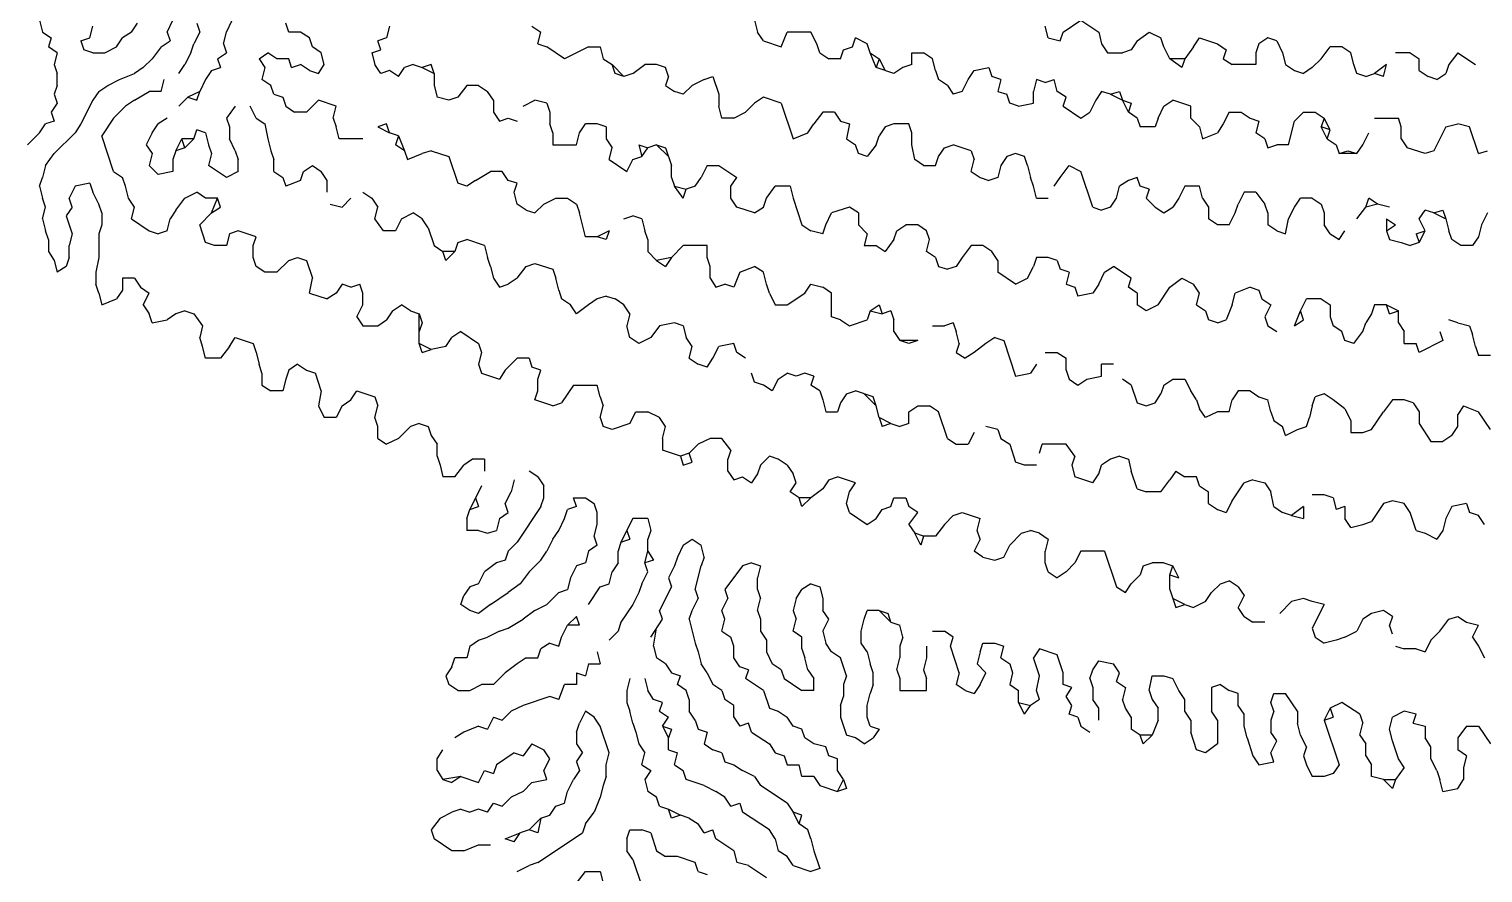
# Model space of a CAD drawing. Extents: x 15 to 2853, y 44 to 1438.
# Drawn here: x 1689.5 to 2179.5, y 510.5 to 795 of the extents above; entities that cross this region are included whole.
import ezdxf

# ---------------------------------------------------------------- set-up
doc = ezdxf.new("R2010")
doc.units = 0
doc.layers.add('SKETCH', color=1, linetype='CONTINUOUS')

msp = doc.modelspace()

# ---------------------------------------------------------------- linework, layer by layer
at = {"layer": 'SKETCH'}
for p, q in [((1693, 798), (1694, 794)), ((1694, 794), (1697, 792)), ((1710, 792), (1711, 796)), ((1724, 794), (1721, 792)), ((1724, 794), (1726, 797)), ((1736, 794), (1738, 798)), ((1736, 794), (1737, 791)), ((1747, 794), (1745, 790)), ((1746, 797), (1747, 794)), ((1755, 790), (1756, 794)), ((1756, 794), (1758, 798)), ((1777, 794), (1776, 797)), ((1781, 794), (1777, 794)), ((1784, 792), (1781, 794)), ((1811, 796), (1810, 792)), ((1859, 796), (1862, 794)), ((1861, 790), (1862, 794)), ((1934, 798), (1935, 794)), ((1937, 791), (1935, 794)), ((1943, 789), (1945, 794)), ((1953, 794), (1945, 794)), ((1955, 790), (1953, 794)), ((2033, 792), (2032, 796)), ((2037, 791), (2038, 794)), ((2038, 794), (2044, 798)), ((2044, 798), (2050, 794)), ((2050, 794), (2051, 790)), ((2063, 791), (2067, 794)), ((2067, 794), (2071, 792)), ((1697, 792), (1696, 789)), ((1699, 787), (1696, 789)), ((1707, 791), (1710, 792)), ((1707, 791), (1708, 788)), ((1715, 787), (1719, 789)), ((1719, 789), (1721, 792)), ((1734, 789), (1731, 785)), ((1734, 789), (1737, 791)), ((1744, 787), (1745, 790)), ((1755, 790), (1756, 787)), ((1785, 789), (1784, 792)), ((1788, 787), (1785, 789)), ((1810, 792), (1807, 791)), ((1808, 788), (1807, 791)), ((1861, 790), (1864, 789)), ((1870, 785), (1864, 789)), ((1878, 789), (1870, 785)), ((1878, 789), (1882, 789)), ((1882, 789), (1883, 785)), ((1937, 791), (1943, 789)), ((1956, 787), (1955, 790)), ((1964, 788), (1967, 789)), ((1967, 789), (1968, 792)), ((1972, 790), (1968, 792)), ((1973, 787), (1972, 790)), ((2033, 792), (2037, 791)), ((2051, 790), (2053, 787)), ((2063, 791), (2061, 788)), ((2072, 789), (2071, 792)), ((2074, 785), (2072, 789)), ((2082, 789), (2079, 785)), ((2082, 789), (2084, 792)), ((2084, 792), (2090, 790)), ((2090, 790), (2093, 788)), ((2104, 790), (2103, 787)), ((2107, 792), (2104, 790)), ((2110, 791), (2107, 792)), ((2110, 791), (2112, 787)), ((2125, 785), (2128, 789)), ((2132, 789), (2128, 789)), ((2135, 787), (2132, 789)), ((1699, 787), (1698, 783)), ((1711, 787), (1708, 788)), ((1711, 787), (1715, 787)), ((1731, 785), (1728, 782)), ((1744, 787), (1742, 783)), ((1753, 785), (1756, 787)), ((1753, 785), (1754, 782)), ((1767, 785), (1770, 787)), ((1767, 785), (1769, 782)), ((1773, 785), (1770, 787)), ((1777, 785), (1773, 785)), ((1778, 782), (1777, 785)), ((1789, 783), (1788, 787)), ((1805, 787), (1808, 788)), ((1805, 787), (1806, 783)), ((1883, 785), (1886, 783)), ((1956, 787), (1959, 785)), ((1963, 785), (1959, 785)), ((1963, 785), (1964, 788)), ((1973, 787), (1976, 785)), ((1975, 782), (1973, 787)), ((1976, 785), (1975, 782)), ((1976, 785), (1978, 781)), ((1987, 783), (1987, 787)), ((1987, 787), (1991, 787)), ((1994, 785), (1991, 787)), ((1995, 781), (1994, 785)), ((2053, 787), (2058, 787)), ((2061, 788), (2058, 787)), ((2078, 782), (2074, 785)), ((2079, 785), (2074, 785)), ((2079, 785), (2078, 782)), ((2093, 788), (2092, 785)), ((2092, 785), (2095, 783)), ((2103, 787), (2103, 783)), ((2112, 787), (2113, 783)), ((2122, 782), (2125, 785)), ((2136, 783), (2135, 787)), ((2155, 787), (2150, 787)), ((2155, 787), (2158, 785)), ((2158, 781), (2158, 785)), ((2171, 787), (2168, 783)), ((2171, 787), (2177, 783)), ((1698, 783), (1699, 780)), ((1699, 776), (1699, 780)), ((1720, 778), (1725, 780)), ((1728, 782), (1725, 780)), ((1740, 780), (1742, 783)), ((1751, 781), (1749, 778)), ((1751, 781), (1754, 782)), ((1769, 782), (1768, 778)), ((1778, 782), (1781, 783)), ((1784, 781), (1781, 783)), ((1784, 781), (1787, 780)), ((1787, 780), (1789, 783)), ((1808, 780), (1806, 783)), ((1811, 781), (1808, 780)), ((1814, 779), (1811, 781)), ((1814, 779), (1816, 782)), ((1819, 783), (1816, 782)), ((1819, 783), (1822, 782)), ((1825, 783), (1822, 782)), ((1822, 782), (1826, 780)), ((1826, 780), (1825, 783)), ((1826, 780), (1826, 776)), ((1886, 783), (1890, 779)), ((1887, 780), (1886, 783)), ((1890, 779), (1887, 780)), ((1893, 780), (1890, 779)), ((1893, 780), (1897, 783)), ((1901, 783), (1897, 783)), ((1904, 782), (1901, 783)), ((1905, 779), (1904, 782)), ((1981, 780), (1975, 782)), ((1984, 782), (1981, 780)), ((1987, 783), (1984, 782)), ((1995, 781), (1996, 778)), ((2006, 778), (2008, 781)), ((2008, 781), (2013, 782)), ((2013, 782), (2014, 779)), ((2103, 783), (2095, 783)), ((2113, 783), (2116, 781)), ((2116, 781), (2119, 780)), ((2122, 782), (2119, 780)), ((2137, 780), (2136, 783)), ((2140, 779), (2137, 780)), ((2140, 779), (2143, 780)), ((2147, 783), (2143, 780)), ((2146, 779), (2143, 780)), ((2146, 779), (2147, 783)), ((2158, 781), (2161, 779)), ((2164, 778), (2167, 780)), ((2168, 783), (2167, 780)), ((1699, 776), (1698, 773)), ((1713, 774), (1716, 776)), ((1716, 776), (1720, 778)), ((1734, 774), (1735, 778)), ((1749, 778), (1747, 774)), ((1771, 776), (1768, 778)), ((1772, 773), (1771, 776)), ((1826, 776), (1827, 772)), ((1837, 776), (1834, 772)), ((1841, 776), (1837, 776)), ((1841, 776), (1844, 774)), ((1905, 779), (1904, 776)), ((1904, 776), (1907, 774)), ((1913, 776), (1910, 773)), ((1917, 778), (1913, 776)), ((1917, 778), (1920, 779)), ((1920, 779), (1922, 773)), ((1999, 776), (1996, 778)), ((1999, 776), (2001, 773)), ((2004, 774), (2006, 778)), ((2017, 778), (2014, 779)), ((2017, 778), (2016, 774)), ((2029, 778), (2028, 774)), ((2032, 777), (2029, 778)), ((2032, 777), (2035, 778)), ((2036, 774), (2035, 778)), ((2164, 778), (2161, 779)), ((1699, 770), (1697, 767)), ((1698, 773), (1699, 770)), ((1711, 771), (1707, 763)), ((1713, 774), (1711, 771)), ((1725, 771), (1722, 769)), ((1725, 771), (1730, 774)), ((1734, 774), (1730, 774)), ((1743, 772), (1740, 769)), ((1747, 774), (1743, 772)), ((1743, 772), (1746, 771)), ((1746, 771), (1747, 774)), ((1772, 773), (1775, 772)), ((1775, 772), (1776, 769)), ((1783, 767), (1787, 771)), ((1793, 769), (1787, 771)), ((1831, 771), (1827, 772)), ((1834, 772), (1831, 771)), ((1846, 771), (1844, 774)), ((1846, 771), (1846, 767)), ((1856, 769), (1860, 771)), ((1864, 770), (1860, 771)), ((1864, 770), (1865, 767)), ((1910, 773), (1907, 774)), ((1922, 773), (1922, 769)), ((1931, 767), (1934, 770)), ((1937, 772), (1934, 770)), ((1943, 770), (1937, 772)), ((1943, 770), (1947, 758)), ((2004, 774), (2001, 773)), ((2016, 774), (2019, 773)), ((2020, 770), (2019, 773)), ((2023, 769), (2020, 770)), ((2023, 769), (2028, 770)), ((2028, 770), (2028, 774)), ((2039, 772), (2036, 774)), ((2038, 769), (2039, 772)), ((2049, 771), (2047, 767)), ((2051, 774), (2049, 771)), ((2054, 773), (2051, 774)), ((2054, 773), (2057, 774)), ((2054, 773), (2058, 771)), ((2057, 774), (2058, 771)), ((2058, 771), (2061, 770)), ((2060, 767), (2058, 771)), ((2061, 770), (2060, 767)), ((2072, 769), (2075, 771)), ((2081, 769), (2075, 771)), ((1697, 767), (1698, 764)), ((1718, 765), (1714, 759)), ((1718, 765), (1722, 769)), ((1736, 765), (1733, 763)), ((1759, 769), (1756, 765)), ((1756, 765), (1757, 762)), ((1766, 765), (1764, 769)), ((1766, 765), (1769, 763)), ((1776, 769), (1779, 767)), ((1783, 767), (1779, 767)), ((1792, 765), (1793, 769)), ((1792, 765), (1793, 762)), ((1846, 767), (1848, 764)), ((1848, 764), (1851, 765)), ((1851, 765), (1854, 764)), ((1865, 767), (1865, 763)), ((1923, 765), (1922, 769)), ((1927, 765), (1923, 765)), ((1927, 765), (1931, 767)), ((1957, 767), (1954, 763)), ((1961, 767), (1957, 767)), ((1961, 767), (1963, 764)), ((2038, 769), (2044, 765)), ((2044, 765), (2047, 767)), ((2063, 765), (2060, 767)), ((2063, 765), (2064, 762)), ((2070, 765), (2069, 762)), ((2070, 765), (2072, 769)), ((2081, 765), (2081, 769)), ((2084, 762), (2081, 765)), ((2094, 767), (2092, 763)), ((2094, 767), (2098, 767)), ((2098, 767), (2101, 765)), ((2101, 765), (2104, 764)), ((2119, 767), (2116, 764)), ((2119, 767), (2123, 767)), ((2123, 767), (2126, 765)), ((2126, 765), (2125, 762)), ((2128, 761), (2126, 765)), ((2143, 765), (2151, 765)), ((2152, 762), (2151, 765)), ((1689, 756), (1693, 760)), ((1693, 760), (1695, 763)), ((1698, 764), (1695, 763)), ((1705, 760), (1698, 753)), ((1707, 763), (1705, 760)), ((1731, 760), (1729, 756)), ((1731, 760), (1733, 763)), ((1745, 758), (1746, 761)), ((1749, 760), (1746, 761)), ((1749, 760), (1750, 756)), ((1757, 762), (1757, 758)), ((1769, 763), (1770, 758)), ((1794, 758), (1793, 762)), ((1810, 763), (1807, 762)), ((1807, 762), (1811, 760)), ((1811, 760), (1810, 763)), ((1814, 759), (1811, 760)), ((1866, 760), (1865, 763)), ((1866, 760), (1866, 756)), ((1874, 756), (1875, 760)), ((1875, 760), (1877, 763)), ((1881, 763), (1877, 763)), ((1884, 762), (1881, 763)), ((1884, 762), (1884, 758)), ((1947, 758), (1952, 760)), ((1952, 760), (1954, 763)), ((1963, 764), (1966, 763)), ((1966, 763), (1965, 758)), ((1978, 762), (1976, 759)), ((1981, 763), (1978, 762)), ((1986, 763), (1981, 763)), ((1987, 760), (1986, 763)), ((1987, 756), (1987, 760)), ((2069, 762), (2064, 762)), ((2084, 762), (2085, 758)), ((2085, 758), (2090, 760)), ((2092, 763), (2090, 760)), ((2104, 764), (2103, 760)), ((2106, 758), (2103, 760)), ((2114, 756), (2116, 764)), ((2128, 761), (2125, 762)), ((2127, 758), (2125, 762)), ((2127, 758), (2128, 761)), ((2139, 756), (2141, 760)), ((2152, 758), (2152, 762)), ((2167, 762), (2163, 754)), ((2167, 762), (2171, 763)), ((2175, 762), (2171, 763)), ((2178, 753), (2175, 762)), ((1718, 747), (1714, 759)), ((1729, 756), (1731, 753)), ((1739, 754), (1741, 758)), ((1742, 755), (1739, 754)), ((1742, 755), (1741, 758)), ((1745, 758), (1741, 758)), ((1745, 758), (1742, 755)), ((1750, 756), (1751, 753)), ((1759, 754), (1757, 758)), ((1770, 758), (1771, 754)), ((1802, 758), (1794, 758)), ((1814, 759), (1813, 756)), ((1816, 754), (1813, 756)), ((1814, 759), (1816, 754)), ((1866, 756), (1874, 756)), ((1884, 758), (1886, 755)), ((1885, 751), (1886, 755)), ((1895, 756), (1898, 755)), ((1895, 756), (1896, 752)), ((1896, 752), (1898, 755)), ((1901, 756), (1898, 755)), ((1901, 756), (1904, 755)), ((1901, 756), (1905, 752)), ((1904, 755), (1906, 749)), ((1965, 758), (1968, 756)), ((1969, 753), (1968, 756)), ((1975, 756), (1972, 752)), ((1975, 756), (1976, 759)), ((1988, 751), (1987, 756)), ((1996, 752), (1998, 755)), ((1998, 755), (2001, 756)), ((2007, 754), (2001, 756)), ((2106, 758), (2107, 755)), ((2107, 755), (2110, 756)), ((2114, 756), (2110, 756)), ((2127, 758), (2130, 756)), ((2130, 756), (2131, 753)), ((2137, 753), (2139, 756)), ((2152, 758), (2154, 755)), ((2160, 753), (2154, 755)), ((1695, 749), (1698, 753)), ((1731, 753), (1730, 749)), ((1739, 754), (1738, 751)), ((1738, 751), (1738, 747)), ((1751, 753), (1750, 749)), ((1759, 754), (1760, 751)), ((1760, 747), (1760, 751)), ((1771, 754), (1772, 751)), ((1772, 747), (1772, 751)), ((1816, 754), (1817, 751)), ((1817, 751), (1822, 753)), ((1825, 754), (1822, 753)), ((1825, 754), (1831, 752)), ((1831, 752), (1834, 743)), ((1885, 751), (1891, 747)), ((1891, 747), (1893, 751)), ((1893, 751), (1896, 752)), ((1972, 752), (1969, 753)), ((1991, 749), (1988, 751)), ((1995, 749), (1996, 752)), ((2007, 754), (2008, 751)), ((2007, 747), (2008, 751)), ((2019, 752), (2017, 749)), ((2022, 753), (2019, 752)), ((2025, 752), (2022, 753)), ((2026, 749), (2025, 752)), ((2131, 753), (2134, 754)), ((2137, 753), (2131, 753)), ((2134, 754), (2137, 753)), ((2163, 754), (2160, 753)), ((2178, 753), (2181, 754)), ((1693, 742), (1694, 745)), ((1695, 749), (1694, 745)), ((1718, 747), (1721, 745)), ((1722, 742), (1721, 745)), ((1730, 749), (1733, 746)), ((1738, 747), (1733, 746)), ((1756, 745), (1750, 749)), ((1760, 747), (1756, 745)), ((1772, 747), (1775, 745)), ((1775, 745), (1776, 742)), ((1781, 744), (1782, 747)), ((1782, 747), (1785, 749)), ((1785, 749), (1788, 747)), ((1790, 744), (1788, 747)), ((1840, 744), (1845, 747)), ((1849, 747), (1845, 747)), ((1851, 744), (1849, 747)), ((1906, 745), (1906, 749)), ((1906, 745), (1907, 742)), ((1914, 742), (1916, 745)), ((1918, 749), (1916, 745)), ((1918, 749), (1922, 749)), ((1922, 749), (1928, 745)), ((1926, 742), (1928, 745)), ((1991, 749), (1995, 749)), ((2007, 747), (2010, 745)), ((2010, 745), (2013, 744)), ((2016, 745), (2013, 744)), ((2017, 749), (2016, 745)), ((2026, 749), (2027, 745)), ((2028, 742), (2027, 745)), ((2035, 742), (2037, 745)), ((2037, 745), (2040, 749)), ((2040, 749), (2044, 747)), ((2048, 735), (2044, 747)), ((2063, 745), (2060, 744)), ((2064, 742), (2063, 745)), ((1693, 742), (1694, 738)), ((1705, 742), (1703, 738)), ((1710, 743), (1705, 742)), ((1710, 743), (1711, 740)), ((1713, 736), (1711, 740)), ((1723, 738), (1722, 742)), ((1742, 738), (1746, 740)), ((1749, 738), (1746, 740)), ((1781, 744), (1776, 742)), ((1790, 740), (1790, 744)), ((1802, 740), (1805, 738)), ((1837, 742), (1834, 743)), ((1840, 744), (1837, 742)), ((1854, 743), (1851, 744)), ((1853, 740), (1854, 743)), ((1854, 736), (1853, 740)), ((1907, 742), (1911, 741)), ((1910, 738), (1907, 742)), ((1910, 738), (1911, 741)), ((1914, 742), (1911, 741)), ((1926, 738), (1926, 742)), ((1938, 738), (1941, 742)), ((1946, 742), (1941, 742)), ((1946, 742), (1947, 738)), ((2029, 738), (2028, 742)), ((2056, 738), (2057, 742)), ((2060, 744), (2057, 742)), ((2067, 741), (2064, 742)), ((2067, 741), (2066, 738)), ((2079, 742), (2077, 738)), ((2084, 742), (2079, 742)), ((2085, 738), (2084, 742)), ((2099, 740), (2097, 736)), ((2103, 740), (2099, 740)), ((2103, 740), (2106, 736)), ((1695, 735), (1694, 738)), ((1694, 731), (1695, 735)), ((1704, 735), (1702, 732)), ((1704, 735), (1703, 738)), ((1714, 733), (1713, 736)), ((1725, 735), (1723, 738)), ((1724, 731), (1725, 735)), ((1739, 734), (1742, 738)), ((1753, 738), (1749, 738)), ((1751, 733), (1753, 738)), ((1751, 733), (1754, 735)), ((1754, 735), (1753, 738)), ((1791, 736), (1795, 735)), ((1795, 735), (1798, 738)), ((1805, 738), (1807, 735)), ((1806, 731), (1807, 735)), ((1857, 734), (1854, 736)), ((1860, 733), (1863, 736)), ((1863, 736), (1867, 738)), ((1867, 738), (1871, 738)), ((1871, 738), (1874, 736)), ((1874, 736), (1875, 733)), ((1928, 735), (1926, 738)), ((1934, 733), (1928, 735)), ((1934, 733), (1937, 735)), ((1937, 735), (1938, 738)), ((1947, 738), (1950, 729)), ((1966, 735), (1960, 733)), ((1969, 733), (1966, 735)), ((2029, 738), (2033, 738)), ((2048, 735), (2051, 734)), ((2054, 735), (2051, 734)), ((2054, 735), (2056, 738)), ((2069, 735), (2066, 738)), ((2069, 735), (2072, 733)), ((2072, 733), (2075, 735)), ((2077, 738), (2075, 735)), ((2085, 738), (2087, 735)), ((2087, 735), (2087, 731)), ((2096, 733), (2097, 736)), ((2107, 733), (2106, 736)), ((2114, 731), (2116, 735)), ((2116, 735), (2118, 738)), ((2122, 738), (2118, 738)), ((2122, 738), (2125, 736)), ((2125, 736), (2126, 733)), ((2137, 731), (2140, 735)), ((2140, 735), (2141, 738)), ((2144, 736), (2140, 735)), ((2144, 736), (2141, 738)), ((2148, 735), (2144, 736)), ((1694, 731), (1695, 727)), ((1702, 732), (1704, 726)), ((1714, 733), (1714, 729)), ((1724, 731), (1730, 727)), ((1736, 727), (1737, 731)), ((1739, 734), (1737, 731)), ((1747, 729), (1751, 733)), ((1809, 727), (1806, 731)), ((1815, 731), (1813, 727)), ((1815, 731), (1819, 733)), ((1822, 731), (1819, 733)), ((1824, 728), (1822, 731)), ((1857, 734), (1860, 733)), ((1877, 725), (1875, 733)), ((1890, 731), (1893, 732)), ((1896, 731), (1893, 732)), ((1896, 731), (1897, 727)), ((1958, 729), (1960, 733)), ((1969, 733), (1969, 729)), ((2090, 729), (2087, 731)), ((2094, 729), (2096, 733)), ((2107, 733), (2107, 729)), ((2113, 726), (2114, 731)), ((2126, 733), (2126, 729)), ((2147, 731), (2150, 729)), ((2147, 731), (2147, 727)), ((2158, 731), (2160, 734)), ((2160, 727), (2158, 731)), ((2163, 733), (2160, 734)), ((2163, 733), (2166, 734)), ((2163, 733), (2167, 731)), ((2166, 734), (2167, 731)), ((2167, 731), (2168, 727)), ((2181, 733), (2179, 729)), ((1696, 724), (1695, 727)), ((1704, 726), (1703, 722)), ((1714, 729), (1713, 726)), ((1713, 726), (1713, 718)), ((1730, 727), (1733, 726)), ((1736, 727), (1733, 726)), ((1749, 723), (1747, 729)), ((1757, 726), (1756, 722)), ((1760, 727), (1757, 726)), ((1766, 725), (1760, 727)), ((1813, 727), (1809, 727)), ((1824, 728), (1826, 722)), ((1885, 727), (1881, 725)), ((1885, 727), (1884, 724)), ((1898, 724), (1897, 727)), ((1950, 729), (1953, 727)), ((1957, 726), (1953, 727)), ((1957, 726), (1958, 729)), ((1972, 726), (1969, 729)), ((1972, 726), (1971, 722)), ((1981, 724), (1982, 727)), ((1982, 727), (1985, 729)), ((1989, 729), (1985, 729)), ((1992, 727), (1989, 729)), ((1993, 724), (1992, 727)), ((2094, 729), (2090, 729)), ((2110, 727), (2107, 729)), ((2110, 727), (2113, 726)), ((2128, 726), (2126, 729)), ((2128, 726), (2131, 724)), ((2131, 724), (2133, 727)), ((2147, 727), (2150, 729)), ((2147, 727), (2148, 724)), ((2157, 726), (2160, 727)), ((2157, 726), (2158, 723)), ((2158, 723), (2160, 727)), ((2169, 724), (2168, 727)), ((2179, 729), (2178, 725)), ((1696, 724), (1696, 720)), ((1703, 718), (1703, 722)), ((1752, 722), (1749, 723)), ((1756, 722), (1752, 722)), ((1765, 722), (1766, 725)), ((1765, 718), (1765, 722)), ((1826, 722), (1829, 720)), ((1834, 723), (1833, 720)), ((1834, 723), (1837, 724)), ((1843, 722), (1837, 724)), ((1843, 722), (1844, 718)), ((1881, 725), (1877, 725)), ((1884, 724), (1881, 725)), ((1898, 724), (1898, 720)), ((1910, 722), (1906, 718)), ((1918, 722), (1910, 722)), ((1918, 718), (1918, 722)), ((1971, 722), (1975, 722)), ((1975, 722), (1978, 720)), ((1981, 724), (1978, 720)), ((1992, 720), (1993, 724)), ((2007, 722), (2004, 718)), ((2011, 722), (2007, 722)), ((2014, 720), (2011, 722)), ((2148, 724), (2152, 723)), ((2152, 723), (2155, 722)), ((2158, 723), (2155, 722)), ((2172, 722), (2169, 724)), ((2176, 722), (2172, 722)), ((2178, 725), (2176, 722)), ((1696, 720), (1698, 717)), ((1698, 717), (1699, 713)), ((1703, 718), (1702, 715)), ((1713, 718), (1712, 713)), ((1766, 715), (1765, 718)), ((1773, 713), (1777, 717)), ((1777, 717), (1780, 718)), ((1780, 718), (1783, 717)), ((1783, 717), (1785, 711)), ((1830, 717), (1829, 720)), ((1833, 720), (1829, 720)), ((1830, 717), (1833, 720)), ((1845, 715), (1844, 718)), ((1857, 715), (1860, 716)), ((1860, 716), (1866, 714)), ((1901, 717), (1898, 720)), ((1906, 718), (1901, 717)), ((1901, 717), (1904, 715)), ((1906, 718), (1904, 715)), ((1919, 715), (1918, 718)), ((1995, 718), (1992, 720)), ((1995, 718), (1996, 715)), ((2004, 718), (2002, 715)), ((2016, 717), (2014, 720)), ((2016, 717), (2016, 713)), ((2029, 718), (2028, 715)), ((2033, 718), (2029, 718)), ((2036, 717), (2033, 718)), ((2036, 717), (2037, 714)), ((1702, 715), (1699, 713)), ((1712, 713), (1712, 709)), ((1725, 711), (1721, 711)), ((1721, 711), (1721, 707)), ((1725, 711), (1727, 708)), ((1769, 713), (1766, 715)), ((1773, 713), (1769, 713)), ((1784, 706), (1785, 711)), ((1845, 715), (1846, 711)), ((1846, 711), (1848, 708)), ((1854, 711), (1851, 709)), ((1854, 711), (1857, 715)), ((1866, 714), (1867, 711)), ((1868, 707), (1867, 711)), ((1919, 711), (1919, 715)), ((1919, 711), (1921, 708)), ((1929, 713), (1927, 708)), ((1929, 713), (1934, 715)), ((1937, 713), (1934, 715)), ((1938, 709), (1937, 713)), ((1996, 715), (1999, 714)), ((2002, 715), (1999, 714)), ((2022, 709), (2016, 713)), ((2022, 709), (2026, 711)), ((2026, 711), (2028, 715)), ((2040, 713), (2037, 714)), ((2040, 713), (2039, 709)), ((2050, 709), (2052, 713)), ((2052, 713), (2055, 715)), ((2061, 711), (2055, 715)), ((2060, 708), (2061, 711)), ((2074, 708), (2078, 711)), ((2078, 711), (2082, 709)), ((1713, 706), (1712, 709)), ((1713, 706), (1714, 702)), ((1721, 707), (1719, 704)), ((1727, 708), (1730, 706)), ((1728, 702), (1730, 706)), ((1784, 706), (1790, 704)), ((1793, 706), (1790, 704)), ((1795, 709), (1793, 706)), ((1798, 708), (1795, 709)), ((1798, 708), (1801, 709)), ((1802, 706), (1801, 709)), ((1802, 702), (1802, 706)), ((1848, 708), (1851, 709)), ((1868, 707), (1869, 704)), ((1921, 708), (1924, 709)), ((1927, 708), (1924, 709)), ((1939, 706), (1938, 709)), ((1939, 706), (1941, 702)), ((1945, 702), (1951, 706)), ((1951, 706), (1953, 709)), ((1953, 709), (1957, 708)), ((1960, 706), (1957, 708)), ((1960, 698), (1960, 706)), ((2039, 709), (2042, 708)), ((2042, 708), (2043, 705)), ((2048, 706), (2043, 705)), ((2050, 709), (2048, 706)), ((2063, 706), (2060, 708)), ((2063, 706), (2063, 702)), ((2070, 702), (2074, 708)), ((2084, 706), (2082, 709)), ((2083, 702), (2084, 706)), ((2095, 702), (2096, 706)), ((2101, 708), (2096, 706)), ((2101, 708), (2104, 707)), ((2104, 707), (2105, 704)), ((1714, 702), (1719, 704)), ((1728, 702), (1730, 699)), ((1800, 698), (1802, 702)), ((1812, 700), (1815, 702)), ((1818, 700), (1815, 702)), ((1872, 702), (1869, 704)), ((1874, 699), (1872, 702)), ((1878, 702), (1874, 699)), ((1881, 704), (1878, 702)), ((1884, 705), (1881, 704)), ((1884, 705), (1887, 704)), ((1890, 702), (1887, 704)), ((1892, 699), (1890, 702)), ((1941, 702), (1945, 702)), ((1973, 700), (1976, 702)), ((1976, 702), (1977, 699)), ((2066, 700), (2063, 702)), ((2070, 702), (2066, 700)), ((2083, 702), (2086, 700)), ((2095, 702), (2093, 697)), ((2105, 704), (2108, 702)), ((2108, 702), (2106, 698)), ((2118, 700), (2120, 704)), ((2125, 704), (2120, 704)), ((2125, 704), (2128, 702)), ((2128, 702), (2128, 698)), ((2143, 702), (2142, 699)), ((2147, 702), (2143, 702)), ((2148, 699), (2147, 702)), ((2147, 702), (2151, 700)), ((1731, 696), (1730, 699)), ((1731, 696), (1736, 697)), ((1739, 699), (1736, 697)), ((1742, 700), (1739, 699)), ((1742, 700), (1745, 699)), ((1745, 699), (1748, 695)), ((1800, 698), (1802, 695)), ((1807, 695), (1810, 697)), ((1812, 700), (1810, 697)), ((1818, 700), (1821, 699)), ((1821, 689), (1821, 699)), ((1821, 699), (1822, 696)), ((1822, 696), (1821, 693)), ((1892, 699), (1891, 695)), ((1907, 696), (1902, 695)), ((1910, 695), (1907, 696)), ((1963, 697), (1960, 698)), ((1963, 697), (1966, 695)), ((1966, 695), (1972, 697)), ((1973, 700), (1972, 697)), ((1973, 700), (1977, 699)), ((1980, 700), (1977, 699)), ((1980, 700), (1981, 697)), ((1981, 693), (1981, 697)), ((2001, 696), (1998, 695)), ((2001, 696), (2002, 693)), ((2086, 700), (2087, 697)), ((2090, 696), (2087, 697)), ((2090, 696), (2093, 697)), ((2106, 698), (2107, 695)), ((2116, 695), (2118, 700)), ((2116, 695), (2119, 697)), ((2119, 697), (2118, 700)), ((2128, 698), (2129, 695)), ((2139, 693), (2140, 696)), ((2142, 699), (2140, 696)), ((2148, 699), (2151, 700)), ((2151, 696), (2151, 700)), ((2151, 696), (2153, 693)), ((2171, 696), (2168, 697)), ((2171, 696), (2175, 695)), ((1748, 695), (1747, 691)), ((1748, 688), (1747, 691)), ((1757, 688), (1759, 691)), ((1759, 691), (1765, 689)), ((1802, 695), (1807, 695)), ((1830, 688), (1832, 691)), ((1835, 693), (1832, 691)), ((1835, 693), (1841, 689)), ((1892, 691), (1891, 695)), ((1895, 689), (1892, 691)), ((1899, 691), (1895, 689)), ((1902, 695), (1899, 691)), ((1910, 695), (1911, 691)), ((1913, 688), (1911, 691)), ((1981, 693), (1983, 690)), ((1994, 695), (1998, 695)), ((2003, 689), (2002, 693)), ((2015, 691), (2012, 689)), ((2015, 691), (2018, 690)), ((2107, 695), (2110, 693)), ((2132, 693), (2129, 695)), ((2133, 690), (2132, 693)), ((2136, 689), (2139, 693)), ((2153, 689), (2153, 693)), ((2165, 693), (2166, 690)), ((2175, 695), (2176, 692)), ((2177, 688), (2176, 692)), ((1749, 684), (1748, 688)), ((1757, 688), (1754, 684)), ((1765, 689), (1766, 686)), ((1766, 686), (1767, 682)), ((1822, 686), (1821, 689)), ((1825, 687), (1821, 689)), ((1822, 686), (1825, 687)), ((1830, 688), (1825, 687)), ((1841, 689), (1842, 686)), ((1842, 686), (1841, 682)), ((1912, 684), (1913, 688)), ((1920, 684), (1922, 688)), ((1927, 689), (1922, 688)), ((1928, 686), (1927, 689)), ((1931, 684), (1928, 686)), ((1989, 690), (1983, 690)), ((1986, 689), (1983, 690)), ((1989, 690), (1986, 689)), ((2003, 689), (2002, 686)), ((2002, 686), (2005, 684)), ((2008, 686), (2005, 684)), ((2012, 689), (2008, 686)), ((2018, 690), (2022, 678)), ((2032, 686), (2036, 686)), ((2036, 686), (2039, 684)), ((2136, 689), (2133, 690)), ((2153, 689), (2157, 689)), ((2158, 686), (2157, 689)), ((2166, 690), (2158, 686)), ((2177, 688), (2178, 685)), ((1754, 684), (1749, 684)), ((1768, 679), (1767, 682)), ((1780, 682), (1777, 680)), ((1780, 682), (1783, 680)), ((1841, 682), (1842, 679)), ((1854, 684), (1850, 680)), ((1858, 684), (1854, 684)), ((1858, 684), (1859, 681)), ((1912, 684), (1915, 682)), ((1918, 681), (1915, 682)), ((1918, 681), (1920, 684)), ((2029, 682), (2027, 679)), ((2039, 680), (2039, 684)), ((2051, 678), (2051, 682)), ((2055, 682), (2051, 682)), ((2182, 685), (2178, 685)), ((1768, 679), (1768, 675)), ((1776, 677), (1775, 673)), ((1777, 680), (1776, 677)), ((1783, 680), (1786, 679)), ((1788, 673), (1786, 679)), ((1842, 679), (1848, 677)), ((1850, 680), (1848, 677)), ((1862, 680), (1859, 681)), ((1861, 677), (1862, 680)), ((1861, 673), (1861, 677)), ((1934, 676), (1933, 679)), ((1942, 677), (1940, 673)), ((1942, 677), (1945, 679)), ((1948, 678), (1945, 679)), ((1951, 679), (1948, 678)), ((1954, 678), (1951, 679)), ((1954, 678), (1953, 675)), ((2022, 678), (2027, 679)), ((2039, 680), (2040, 677)), ((2040, 677), (2043, 675)), ((2043, 675), (2046, 677)), ((2046, 677), (2051, 678)), ((2061, 675), (2058, 677)), ((2072, 675), (2075, 677)), ((2075, 677), (2079, 677)), ((2079, 677), (2081, 673)), ((1768, 675), (1771, 673)), ((1775, 673), (1771, 673)), ((1788, 673), (1787, 668)), ((1798, 670), (1800, 673)), ((1800, 673), (1806, 671)), ((1860, 670), (1861, 673)), ((1873, 675), (1869, 669)), ((1873, 675), (1881, 675)), ((1882, 671), (1881, 675)), ((1937, 675), (1934, 676)), ((1940, 673), (1937, 675)), ((1956, 673), (1953, 675)), ((1956, 673), (1957, 670)), ((1965, 672), (1963, 669)), ((1965, 672), (1968, 673)), ((1974, 671), (1968, 673)), ((1971, 672), (1975, 668)), ((2061, 675), (2063, 669)), ((2069, 669), (2071, 672)), ((2072, 675), (2071, 672)), ((2083, 670), (2081, 673)), ((2097, 673), (2095, 670)), ((2101, 673), (2097, 673)), ((2101, 673), (2104, 671)), ((2126, 672), (2123, 671)), ((2129, 670), (2126, 672)), ((1787, 668), (1789, 664)), ((1795, 668), (1793, 664)), ((1795, 668), (1798, 670)), ((1806, 671), (1807, 668)), ((1806, 664), (1807, 668)), ((1866, 668), (1860, 670)), ((1866, 668), (1869, 669)), ((1882, 671), (1883, 668)), ((1882, 664), (1883, 668)), ((1957, 670), (1958, 666)), ((1963, 669), (1962, 666)), ((1975, 668), (1974, 671)), ((1976, 664), (1975, 668)), ((1986, 666), (1989, 668)), ((1989, 668), (1993, 668)), ((1996, 666), (1993, 668)), ((2063, 669), (2066, 668)), ((2066, 668), (2069, 669)), ((2083, 670), (2084, 667)), ((2086, 664), (2084, 667)), ((2094, 666), (2095, 670)), ((2104, 671), (2107, 670)), ((2108, 666), (2107, 670)), ((2122, 668), (2121, 664)), ((2122, 668), (2123, 671)), ((2133, 667), (2129, 670)), ((2133, 667), (2135, 663)), ((2149, 670), (2146, 666)), ((2153, 670), (2149, 670)), ((2156, 669), (2153, 670)), ((2156, 669), (2158, 666)), ((2173, 668), (2171, 665)), ((2173, 668), (2178, 666)), ((1793, 664), (1789, 664)), ((1807, 661), (1806, 664)), ((1821, 662), (1818, 661)), ((1821, 662), (1824, 661)), ((1882, 664), (1883, 661)), ((1892, 662), (1886, 660)), ((1892, 662), (1894, 666)), ((1894, 666), (1898, 666)), ((1902, 664), (1898, 666)), ((1904, 661), (1902, 664)), ((1958, 666), (1962, 666)), ((1980, 662), (1976, 664)), ((1976, 664), (1977, 661)), ((1980, 662), (1977, 661)), ((1980, 662), (1983, 661)), ((1986, 662), (1983, 661)), ((1986, 662), (1986, 666)), ((1999, 657), (1996, 666)), ((2090, 666), (2086, 664)), ((2094, 666), (2090, 666)), ((2108, 666), (2109, 663)), ((2109, 663), (2112, 661)), ((2120, 661), (2121, 664)), ((2135, 663), (2135, 659)), ((2142, 660), (2146, 666)), ((2158, 666), (2158, 662)), ((2158, 662), (2162, 656)), ((2171, 661), (2171, 665)), ((2182, 660), (2178, 666)), ((1807, 657), (1807, 661)), ((1807, 657), (1810, 655)), ((1814, 657), (1810, 655)), ((1814, 657), (1818, 661)), ((1824, 661), (1825, 658)), ((1825, 658), (1827, 655)), ((1886, 660), (1883, 661)), ((1903, 657), (1904, 661)), ((1903, 657), (1903, 653)), ((1919, 657), (1915, 655)), ((1923, 657), (1919, 657)), ((1926, 653), (1923, 657)), ((1999, 657), (2002, 655)), ((2008, 659), (2006, 655)), ((2016, 660), (2012, 661)), ((2016, 660), (2017, 657)), ((2017, 657), (2020, 655)), ((2113, 658), (2112, 661)), ((2113, 658), (2117, 660)), ((2117, 660), (2120, 661)), ((2135, 659), (2139, 659)), ((2139, 659), (2142, 660)), ((2169, 658), (2166, 656)), ((2169, 658), (2171, 661)), ((1827, 651), (1827, 655)), ((1909, 651), (1903, 653)), ((1912, 652), (1909, 651)), ((1915, 655), (1912, 652)), ((1913, 649), (1912, 652)), ((1926, 653), (1925, 650)), ((2002, 655), (2006, 655)), ((2020, 655), (2022, 649)), ((2030, 652), (2031, 655)), ((2039, 655), (2031, 655)), ((2042, 651), (2039, 655)), ((2162, 656), (2166, 656)), ((1827, 651), (1828, 648)), ((1828, 648), (1829, 644)), ((1833, 644), (1836, 648)), ((1839, 650), (1836, 648)), ((1843, 650), (1839, 650)), ((1843, 650), (1843, 646)), ((1909, 651), (1910, 648)), ((1910, 648), (1913, 649)), ((1925, 646), (1925, 650)), ((1936, 648), (1935, 645)), ((1939, 651), (1936, 648)), ((1942, 650), (1939, 651)), ((1945, 648), (1942, 650)), ((1945, 648), (1947, 645)), ((2025, 648), (2022, 649)), ((2029, 648), (2025, 648)), ((2042, 651), (2041, 648)), ((2041, 648), (2042, 644)), ((2050, 645), (2051, 648)), ((2054, 650), (2051, 648)), ((2057, 651), (2054, 650)), ((2057, 651), (2060, 650)), ((2060, 650), (2061, 646)), ((1833, 644), (1829, 644)), ((1853, 643), (1852, 639)), ((1861, 644), (1858, 646)), ((1861, 644), (1863, 641)), ((1925, 646), (1927, 643)), ((1927, 643), (1930, 644)), ((1930, 644), (1933, 642)), ((1935, 645), (1933, 642)), ((1946, 639), (1948, 642)), ((1948, 642), (1947, 645)), ((1959, 643), (1957, 640)), ((1959, 643), (1962, 644)), ((1968, 642), (1962, 644)), ((1966, 639), (1968, 642)), ((2048, 642), (2042, 644)), ((2048, 642), (2050, 645)), ((2063, 640), (2061, 646)), ((2071, 639), (2074, 643)), ((2076, 646), (2074, 643)), ((2076, 646), (2079, 644)), ((2083, 644), (2079, 644)), ((2084, 641), (2083, 644)), ((2095, 636), (2099, 642)), ((2102, 643), (2099, 642)), ((2102, 643), (2106, 642)), ((2106, 642), (2108, 639)), ((1842, 641), (1838, 633)), ((1840, 637), (1841, 634)), ((1850, 635), (1852, 639)), ((1862, 634), (1863, 637)), ((1863, 637), (1863, 641)), ((1874, 634), (1873, 637)), ((1873, 637), (1877, 637)), ((1877, 637), (1880, 635)), ((1949, 637), (1946, 639)), ((1950, 634), (1949, 637)), ((1953, 637), (1949, 637)), ((1953, 637), (1950, 634)), ((1957, 640), (1953, 637)), ((1965, 635), (1966, 639)), ((1980, 634), (1981, 637)), ((1981, 637), (1985, 637)), ((1985, 637), (1986, 634)), ((2063, 640), (2066, 639)), ((2071, 639), (2066, 639)), ((2084, 641), (2087, 639)), ((2087, 635), (2087, 639)), ((2109, 634), (2108, 639)), ((2126, 638), (2122, 638)), ((2129, 637), (2126, 638)), ((2129, 637), (2130, 633)), ((1837, 630), (1838, 633)), ((1838, 633), (1841, 634)), ((1851, 632), (1850, 635)), ((1862, 634), (1854, 622)), ((1870, 630), (1871, 633)), ((1874, 634), (1871, 633)), ((1881, 632), (1880, 635)), ((1966, 632), (1965, 635)), ((1975, 630), (1977, 633)), ((1977, 633), (1980, 634)), ((1989, 632), (1986, 634)), ((2087, 635), (2090, 633)), ((2090, 633), (2093, 632)), ((2095, 636), (2093, 632)), ((2109, 634), (2112, 632)), ((2119, 634), (2115, 631)), ((2119, 634), (2119, 630)), ((2133, 634), (2130, 633)), ((2133, 634), (2133, 630)), ((2146, 635), (2142, 629)), ((2149, 636), (2146, 635)), ((2153, 635), (2149, 636)), ((2155, 632), (2153, 635)), ((2169, 634), (2167, 630)), ((2174, 635), (2169, 634)), ((2174, 635), (2175, 632)), ((1837, 630), (1837, 626)), ((1848, 630), (1847, 626)), ((1848, 630), (1851, 632)), ((1868, 626), (1870, 630)), ((1880, 624), (1881, 628)), ((1881, 628), (1881, 632)), ((1893, 630), (1889, 622)), ((1898, 630), (1893, 630)), ((1898, 630), (1899, 626)), ((1966, 632), (1972, 628)), ((1972, 628), (1975, 630)), ((1986, 628), (1989, 632)), ((1986, 628), (1988, 625)), ((1998, 628), (1995, 624)), ((2001, 631), (1998, 628)), ((2001, 631), (2004, 632)), ((2004, 632), (2010, 630)), ((2009, 626), (2010, 630)), ((2115, 631), (2112, 632)), ((2115, 631), (2119, 630)), ((2135, 627), (2133, 630)), ((2135, 627), (2139, 628)), ((2139, 628), (2142, 629)), ((2157, 626), (2155, 632)), ((2167, 630), (2166, 626)), ((2178, 631), (2175, 632)), ((2180, 628), (2178, 631)), ((1841, 626), (1837, 626)), ((1841, 626), (1844, 625)), ((1844, 625), (1847, 626)), ((1866, 623), (1864, 619)), ((1866, 623), (1868, 626)), ((1881, 621), (1880, 624)), ((1889, 622), (1892, 623)), ((1891, 626), (1892, 623)), ((1899, 626), (1898, 623)), ((1898, 619), (1898, 623)), ((1910, 621), (1913, 623)), ((1913, 623), (1916, 621)), ((1990, 621), (1988, 625)), ((1991, 624), (1988, 625)), ((1991, 624), (1990, 621)), ((1995, 624), (1991, 624)), ((2010, 623), (2008, 619)), ((2010, 623), (2009, 626)), ((2020, 621), (2024, 625)), ((2024, 625), (2027, 626)), ((2030, 625), (2027, 626)), ((2030, 625), (2033, 623)), ((2033, 623), (2032, 619)), ((2157, 626), (2160, 625)), ((2160, 625), (2164, 623)), ((2166, 626), (2164, 623)), ((1851, 619), (1850, 616)), ((1854, 622), (1851, 619)), ((1862, 616), (1864, 619)), ((1878, 619), (1877, 615)), ((1881, 621), (1878, 619)), ((1889, 622), (1888, 619)), ((1888, 615), (1888, 619)), ((1897, 615), (1898, 619)), ((1898, 619), (1900, 616)), ((1910, 621), (1908, 617)), ((1917, 617), (1916, 621)), ((2011, 617), (2008, 619)), ((2018, 617), (2020, 621)), ((2032, 615), (2032, 619)), ((2044, 619), (2042, 615)), ((2052, 619), (2044, 619)), ((2052, 619), (2056, 607)), ((1847, 615), (1843, 612)), ((1850, 616), (1847, 615)), ((1858, 612), (1862, 616)), ((1874, 614), (1872, 610)), ((1877, 615), (1874, 614)), ((1888, 615), (1886, 612)), ((1900, 616), (1897, 615)), ((1898, 612), (1897, 615)), ((1907, 614), (1905, 610)), ((1908, 617), (1907, 614)), ((1914, 606), (1916, 614)), ((1917, 617), (1916, 614)), ((1930, 614), (1924, 606)), ((1933, 615), (1930, 614)), ((1933, 615), (1936, 614)), ((1936, 614), (1935, 610)), ((2011, 617), (2015, 616)), ((2015, 616), (2018, 617)), ((2033, 612), (2032, 615)), ((2042, 615), (2039, 612)), ((2065, 614), (2064, 611)), ((2065, 614), (2068, 615)), ((2072, 615), (2068, 615)), ((2072, 615), (2075, 614)), ((2074, 611), (2075, 614)), ((2077, 610), (2075, 614)), ((1841, 608), (1838, 607)), ((1841, 608), (1843, 612)), ((1855, 608), (1851, 605)), ((1858, 612), (1855, 608)), ((1872, 610), (1871, 606)), ((1882, 607), (1885, 608)), ((1885, 608), (1886, 612)), ((1896, 608), (1895, 605)), ((1896, 608), (1898, 612)), ((1905, 610), (1906, 607)), ((1935, 606), (1935, 610)), ((1953, 608), (1950, 606)), ((1953, 608), (1956, 607)), ((2033, 612), (2036, 610)), ((2039, 612), (2036, 610)), ((2059, 605), (2061, 608)), ((2061, 608), (2064, 611)), ((2074, 611), (2077, 610)), ((2074, 606), (2074, 611)), ((2091, 608), (2088, 605)), ((2091, 608), (2094, 609)), ((2097, 607), (2094, 609)), ((1835, 601), (1836, 604)), ((1838, 607), (1836, 604)), ((1845, 601), (1851, 605)), ((1868, 605), (1864, 601)), ((1868, 605), (1871, 606)), ((1878, 601), (1882, 607)), ((1895, 605), (1893, 601)), ((1906, 607), (1902, 599)), ((1913, 599), (1915, 603)), ((1914, 606), (1915, 603)), ((1923, 599), (1925, 603)), ((1924, 606), (1925, 603)), ((1935, 606), (1936, 603)), ((1935, 599), (1936, 603)), ((1948, 603), (1947, 599)), ((1948, 603), (1950, 606)), ((1956, 607), (1957, 603)), ((1957, 603), (1957, 599)), ((2056, 607), (2059, 605)), ((2074, 606), (2076, 600)), ((2079, 601), (2075, 603)), ((2086, 602), (2088, 605)), ((2097, 607), (2099, 604)), ((2099, 604), (2097, 600)), ((2119, 603), (2115, 602)), ((2122, 602), (2119, 603)), ((1838, 599), (1835, 601)), ((1841, 598), (1838, 599)), ((1845, 601), (1841, 598)), ((1860, 599), (1856, 596)), ((1860, 599), (1864, 601)), ((1893, 601), (1889, 595)), ((1903, 596), (1902, 599)), ((1912, 596), (1913, 599)), ((1924, 596), (1923, 599)), ((1935, 599), (1936, 596)), ((1947, 599), (1948, 596)), ((1959, 596), (1957, 599)), ((1971, 596), (1972, 599)), ((1976, 599), (1972, 599)), ((1980, 595), (1976, 599)), ((1976, 599), (1979, 598)), ((1980, 595), (1979, 598)), ((2076, 600), (2079, 601)), ((2079, 601), (2082, 600)), ((2086, 602), (2082, 600)), ((2099, 597), (2097, 600)), ((2111, 598), (2115, 602)), ((2126, 601), (2122, 602)), ((2126, 601), (2122, 593)), ((2142, 598), (2139, 596)), ((2146, 599), (2142, 598)), ((2149, 597), (2146, 599)), ((1848, 592), (1851, 593)), ((1851, 593), (1856, 596)), ((1869, 590), (1871, 594)), ((1871, 594), (1874, 597)), ((1875, 594), (1871, 594)), ((1875, 594), (1874, 597)), ((1889, 595), (1888, 592)), ((1899, 590), (1903, 596)), ((1900, 587), (1901, 593)), ((1912, 596), (1914, 588)), ((1923, 592), (1924, 596)), ((1936, 596), (1936, 592)), ((1947, 592), (1948, 596)), ((1957, 592), (1959, 596)), ((1970, 592), (1971, 596)), ((1980, 595), (1983, 594)), ((1984, 590), (1983, 594)), ((2099, 597), (2102, 595)), ((2106, 595), (2102, 595)), ((2122, 593), (2123, 590)), ((2139, 596), (2137, 592)), ((2149, 597), (2148, 594)), ((2149, 591), (2148, 594)), ((2165, 592), (2168, 596)), ((2168, 596), (2171, 597)), ((2171, 597), (2174, 595)), ((2174, 595), (2178, 594)), ((2176, 590), (2178, 594)), ((1838, 587), (1841, 589)), ((1841, 589), (1844, 590)), ((1848, 592), (1844, 590)), ((1868, 587), (1869, 590)), ((1888, 592), (1885, 589)), ((1923, 592), (1926, 590)), ((1927, 587), (1926, 590)), ((1936, 592), (1938, 589)), ((1938, 589), (1938, 585)), ((1950, 590), (1947, 592)), ((1950, 586), (1950, 590)), ((1957, 592), (1958, 588)), ((1970, 588), (1970, 592)), ((1984, 590), (1983, 587)), ((1994, 592), (1998, 592)), ((2001, 590), (1998, 592)), ((2000, 587), (2001, 590)), ((2123, 590), (2126, 588)), ((2130, 589), (2126, 588)), ((2133, 590), (2130, 589)), ((2133, 590), (2137, 592)), ((2162, 589), (2160, 585)), ((2165, 592), (2162, 589)), ((2176, 590), (2178, 587)), ((1838, 587), (1837, 583)), ((1861, 583), (1862, 586)), ((1865, 588), (1862, 586)), ((1865, 588), (1868, 587)), ((1881, 585), (1882, 581)), ((1900, 587), (1901, 583)), ((1914, 588), (1915, 585)), ((1915, 585), (1916, 581)), ((1927, 583), (1927, 587)), ((1938, 585), (1940, 581)), ((1950, 586), (1951, 583)), ((1960, 585), (1958, 588)), ((1963, 583), (1960, 585)), ((1972, 585), (1970, 588)), ((1972, 585), (1973, 581)), ((1983, 587), (1983, 583)), ((1992, 587), (1992, 583)), ((2003, 578), (2000, 587)), ((2010, 585), (2009, 581)), ((2010, 585), (2011, 588)), ((2011, 588), (2015, 588)), ((2015, 588), (2018, 587)), ((2017, 583), (2018, 587)), ((2030, 586), (2028, 583)), ((2036, 584), (2030, 586)), ((2038, 578), (2036, 584)), ((2150, 587), (2153, 586)), ((2157, 586), (2153, 586)), ((2157, 586), (2160, 585)), ((2178, 587), (2180, 583)), ((1832, 580), (1830, 577)), ((1832, 580), (1833, 583)), ((1837, 583), (1833, 583)), ((1854, 581), (1850, 578)), ((1857, 583), (1854, 581)), ((1857, 583), (1861, 583)), ((1878, 581), (1877, 577)), ((1878, 581), (1882, 581)), ((1904, 581), (1901, 583)), ((1904, 581), (1906, 578)), ((1918, 578), (1916, 581)), ((1929, 580), (1927, 583)), ((1932, 579), (1929, 580)), ((1932, 579), (1931, 576)), ((1943, 579), (1940, 581)), ((1943, 579), (1944, 576)), ((1952, 579), (1951, 583)), ((1952, 579), (1954, 576)), ((1965, 577), (1963, 583)), ((1974, 578), (1973, 581)), ((1982, 579), (1983, 583)), ((1982, 579), (1983, 576)), ((1992, 583), (1991, 579)), ((1991, 579), (1992, 576)), ((2012, 578), (2009, 581)), ((2017, 583), (2020, 581)), ((2020, 581), (2021, 578)), ((2030, 577), (2028, 583)), ((2047, 576), (2048, 579)), ((2048, 579), (2050, 582)), ((2050, 582), (2055, 581)), ((2057, 578), (2055, 581)), ((1830, 577), (1831, 574)), ((1834, 572), (1831, 574)), ((1838, 572), (1842, 574)), ((1846, 574), (1842, 574)), ((1850, 578), (1846, 574)), ((1868, 569), (1870, 574)), ((1874, 574), (1870, 574)), ((1874, 578), (1877, 577)), ((1874, 578), (1874, 574)), ((1892, 576), (1891, 572)), ((1897, 576), (1898, 572)), ((1906, 578), (1909, 577)), ((1908, 574), (1909, 577)), ((1911, 572), (1908, 574)), ((1918, 578), (1920, 574)), ((1923, 572), (1920, 574)), ((1937, 572), (1931, 576)), ((1944, 576), (1950, 572)), ((1954, 572), (1954, 576)), ((1965, 577), (1964, 574)), ((1964, 574), (1964, 570)), ((1974, 574), (1973, 571)), ((1974, 574), (1974, 578)), ((1983, 576), (1983, 572)), ((1992, 572), (1992, 576)), ((2003, 578), (2002, 574)), ((2005, 572), (2002, 574)), ((2010, 574), (2008, 571)), ((2010, 574), (2012, 578)), ((2021, 578), (2020, 574)), ((2020, 574), (2023, 572)), ((2029, 572), (2030, 577)), ((2038, 574), (2038, 578)), ((2041, 573), (2038, 574)), ((2047, 576), (2048, 573)), ((2056, 575), (2057, 578)), ((2056, 575), (2059, 573)), ((2067, 572), (2068, 577)), ((2068, 577), (2072, 577)), ((2072, 577), (2075, 576)), ((2077, 572), (2075, 576)), ((2091, 574), (2088, 573)), ((2091, 574), (2094, 572)), ((1834, 572), (1838, 572)), ((1865, 570), (1856, 567)), ((1868, 569), (1865, 570)), ((1891, 572), (1891, 568)), ((1900, 569), (1898, 572)), ((1903, 568), (1900, 569)), ((1912, 569), (1911, 572)), ((1912, 569), (1912, 565)), ((1923, 572), (1924, 569)), ((1927, 567), (1924, 569)), ((1937, 572), (1939, 566)), ((1954, 572), (1950, 572)), ((1963, 567), (1964, 570)), ((1972, 567), (1973, 571)), ((1983, 572), (1992, 572)), ((2005, 572), (2008, 571)), ((2023, 568), (2023, 572)), ((2030, 569), (2027, 567)), ((2030, 569), (2029, 572)), ((2039, 570), (2041, 573)), ((2041, 567), (2039, 570)), ((2048, 573), (2048, 569)), ((2050, 566), (2048, 569)), ((2059, 573), (2058, 569)), ((2059, 566), (2058, 569)), ((2067, 572), (2068, 569)), ((2068, 569), (2070, 566)), ((2079, 569), (2077, 572)), ((2079, 565), (2079, 569)), ((2088, 573), (2088, 565)), ((2097, 571), (2094, 572)), ((2097, 567), (2097, 571)), ((2108, 568), (2109, 571)), ((2109, 571), (2113, 571)), ((2117, 565), (2113, 571)), ((1852, 565), (1849, 562)), ((1856, 567), (1852, 565)), ((1877, 565), (1875, 561)), ((1880, 563), (1877, 565)), ((1891, 568), (1892, 565)), ((1893, 561), (1892, 565)), ((1902, 565), (1903, 568)), ((1902, 565), (1905, 563)), ((1914, 562), (1912, 565)), ((1927, 563), (1927, 567)), ((1939, 566), (1942, 565)), ((1942, 565), (1945, 563)), ((1963, 567), (1963, 563)), ((1972, 563), (1972, 567)), ((2025, 564), (2023, 568)), ((2023, 568), (2027, 567)), ((2025, 564), (2027, 567)), ((2040, 564), (2041, 567)), ((2043, 563), (2040, 564)), ((2050, 562), (2050, 566)), ((2061, 563), (2059, 566)), ((2070, 562), (2070, 566)), ((2081, 562), (2079, 565)), ((2090, 562), (2088, 565)), ((2099, 564), (2097, 567)), ((2099, 560), (2099, 564)), ((2109, 565), (2108, 568)), ((2109, 565), (2108, 562)), ((2117, 565), (2117, 561)), ((2128, 566), (2126, 562)), ((2132, 568), (2128, 566)), ((2128, 566), (2129, 563)), ((2138, 564), (2132, 568)), ((2138, 564), (2139, 561)), ((2153, 565), (2149, 563)), ((2157, 564), (2153, 565)), ((2156, 561), (2157, 564)), ((1841, 560), (1836, 558)), ((1841, 560), (1844, 559)), ((1846, 563), (1844, 559)), ((1846, 563), (1849, 562)), ((1874, 558), (1875, 561)), ((1882, 560), (1880, 563)), ((1885, 551), (1882, 560)), ((1893, 561), (1894, 558)), ((1903, 560), (1905, 563)), ((1903, 560), (1906, 559)), ((1903, 560), (1905, 556)), ((1906, 559), (1905, 556)), ((1914, 562), (1915, 559)), ((1915, 559), (1918, 558)), ((1927, 563), (1929, 560)), ((1932, 561), (1929, 560)), ((1933, 558), (1932, 561)), ((1947, 560), (1945, 563)), ((1950, 559), (1947, 560)), ((1951, 556), (1950, 559)), ((1963, 563), (1965, 557)), ((1973, 560), (1972, 563)), ((1973, 560), (1976, 559)), ((1976, 559), (1974, 556)), ((2043, 563), (2044, 560)), ((2044, 560), (2047, 558)), ((2061, 563), (2061, 559)), ((2064, 557), (2061, 559)), ((2070, 562), (2068, 557)), ((2081, 562), (2081, 558)), ((2090, 562), (2090, 554)), ((2100, 556), (2099, 560)), ((2108, 562), (2108, 558)), ((2118, 557), (2117, 561)), ((2126, 562), (2129, 563)), ((2126, 562), (2131, 547)), ((2138, 557), (2139, 561)), ((2148, 559), (2149, 563)), ((2149, 555), (2148, 559)), ((2156, 561), (2160, 560)), ((2160, 560), (2160, 556)), ((2174, 560), (2171, 556)), ((2174, 560), (2178, 560)), ((2178, 560), (2182, 554)), ((1836, 558), (1833, 556)), ((1859, 554), (1856, 550)), ((1859, 554), (1863, 552)), ((1874, 558), (1874, 554)), ((1874, 554), (1876, 551)), ((1894, 558), (1895, 554)), ((1895, 554), (1897, 551)), ((1905, 552), (1905, 556)), ((1918, 558), (1917, 554)), ((1917, 554), (1920, 552)), ((1933, 558), (1939, 554)), ((1939, 554), (1941, 551)), ((1954, 554), (1951, 556)), ((1958, 553), (1954, 554)), ((1968, 556), (1965, 557)), ((1971, 554), (1968, 556)), ((1971, 554), (1974, 556)), ((2065, 554), (2064, 557)), ((2068, 557), (2064, 557)), ((2065, 554), (2068, 557)), ((2083, 552), (2081, 558)), ((2090, 554), (2086, 551)), ((2100, 556), (2102, 550)), ((2110, 555), (2108, 558)), ((2108, 551), (2110, 555)), ((2120, 553), (2118, 557)), ((2138, 557), (2140, 554)), ((2140, 550), (2140, 554)), ((2151, 549), (2149, 555)), ((2162, 553), (2160, 556)), ((2171, 556), (2171, 552)), ((1827, 549), (1829, 552)), ((1827, 545), (1827, 549)), ((1853, 551), (1847, 547)), ((1853, 551), (1856, 550)), ((1865, 549), (1863, 552)), ((1863, 545), (1865, 549)), ((1874, 548), (1876, 551)), ((1884, 547), (1885, 551)), ((1896, 547), (1897, 551)), ((1905, 552), (1908, 551)), ((1907, 547), (1908, 551)), ((1923, 551), (1920, 552)), ((1923, 551), (1924, 548)), ((1941, 551), (1944, 550)), ((1944, 550), (1945, 547)), ((1959, 550), (1958, 553)), ((1962, 549), (1959, 550)), ((1962, 545), (1962, 549)), ((2086, 551), (2083, 552)), ((2102, 550), (2104, 547)), ((2109, 548), (2108, 551)), ((2120, 553), (2119, 550)), ((2119, 550), (2120, 547)), ((2140, 550), (2142, 547)), ((2153, 546), (2151, 549)), ((2162, 549), (2162, 553)), ((2164, 545), (2162, 549)), ((2174, 550), (2171, 552)), ((2174, 550), (2173, 546)), ((1827, 545), (1829, 542)), ((1841, 541), (1843, 545)), ((1843, 545), (1846, 544)), ((1847, 547), (1846, 544)), ((1864, 542), (1863, 545)), ((1875, 545), (1873, 542)), ((1874, 548), (1875, 545)), ((1884, 543), (1884, 547)), ((1896, 547), (1899, 545)), ((1899, 545), (1897, 542)), ((1907, 547), (1910, 545)), ((1911, 542), (1910, 545)), ((1924, 548), (1927, 547)), ((1927, 547), (1930, 545)), ((1934, 543), (1930, 545)), ((1945, 547), (1949, 547)), ((1950, 543), (1949, 547)), ((1964, 542), (1962, 545)), ((2104, 547), (2109, 548)), ((2120, 547), (2122, 543)), ((2129, 544), (2126, 543)), ((2131, 547), (2129, 544)), ((2142, 543), (2142, 547)), ((2153, 546), (2150, 542)), ((2164, 545), (2165, 542)), ((2173, 546), (2173, 542)), ((1835, 543), (1829, 542)), ((1829, 542), (1832, 541)), ((1835, 543), (1832, 541)), ((1835, 543), (1841, 541)), ((1859, 541), (1856, 538)), ((1859, 541), (1864, 542)), ((1871, 538), (1873, 542)), ((1883, 540), (1882, 536)), ((1884, 543), (1883, 540)), ((1897, 542), (1898, 538)), ((1917, 540), (1911, 542)), ((1917, 540), (1921, 538)), ((1934, 543), (1936, 540)), ((1945, 534), (1936, 540)), ((1954, 543), (1950, 543)), ((1954, 543), (1956, 540)), ((1956, 540), (1962, 538)), ((1962, 538), (1964, 542)), ((1964, 542), (1965, 539)), ((2126, 543), (2122, 543)), ((2146, 542), (2142, 543)), ((2149, 539), (2146, 542)), ((2146, 542), (2150, 542)), ((2150, 542), (2149, 539)), ((2166, 538), (2165, 542)), ((2171, 539), (2173, 542)), ((1852, 536), (1849, 533)), ((1856, 538), (1852, 536)), ((1870, 534), (1871, 538)), ((1882, 536), (1880, 531)), ((1901, 536), (1898, 538)), ((1902, 533), (1901, 536)), ((1924, 536), (1921, 538)), ((1926, 533), (1924, 536)), ((1965, 539), (1962, 538)), ((2166, 538), (2171, 539)), ((1828, 529), (1832, 531)), ((1835, 532), (1832, 531)), ((1835, 532), (1838, 531)), ((1841, 532), (1838, 531)), ((1844, 531), (1841, 532)), ((1844, 531), (1846, 534)), ((1846, 534), (1849, 533)), ((1862, 529), (1865, 530)), ((1865, 530), (1867, 533)), ((1867, 533), (1870, 534)), ((1877, 527), (1880, 531)), ((1902, 533), (1905, 532)), ((1906, 529), (1905, 532)), ((1905, 532), (1909, 530)), ((1909, 530), (1906, 529)), ((1912, 529), (1909, 530)), ((1926, 533), (1929, 534)), ((1929, 534), (1930, 531)), ((1939, 525), (1930, 531)), ((1945, 534), (1947, 531)), ((1950, 530), (1947, 531)), ((1949, 527), (1947, 531)), ((1949, 527), (1950, 530)), ((1828, 529), (1825, 525)), ((1825, 525), (1826, 522)), ((1858, 525), (1855, 524)), ((1858, 525), (1862, 529)), ((1861, 524), (1858, 525)), ((1862, 529), (1861, 524)), ((1877, 527), (1876, 524)), ((1891, 522), (1892, 525)), ((1892, 525), (1896, 525)), ((1899, 524), (1896, 525)), ((1912, 529), (1915, 527)), ((1917, 524), (1915, 527)), ((1917, 524), (1920, 525)), ((1921, 522), (1920, 525)), ((1941, 522), (1939, 525)), ((1952, 525), (1949, 527)), ((1953, 522), (1952, 525)), ((1832, 518), (1826, 522)), ((1836, 518), (1841, 520)), ((1841, 520), (1845, 520)), ((1850, 522), (1855, 524)), ((1853, 521), (1850, 522)), ((1853, 521), (1855, 524)), ((1861, 514), (1876, 524)), ((1891, 522), (1891, 518)), ((1899, 524), (1901, 518)), ((1927, 518), (1921, 522)), ((1941, 522), (1942, 518)), ((1953, 522), (1954, 518)), ((1836, 518), (1832, 518)), ((1893, 515), (1891, 518)), ((1893, 515), (1896, 506)), ((1901, 518), (1904, 516)), ((1908, 516), (1904, 516)), ((1914, 514), (1908, 516)), ((1927, 518), (1928, 514)), ((1945, 516), (1942, 518)), ((1947, 513), (1945, 516)), ((1954, 518), (1956, 512)), ((1854, 511), (1858, 513)), ((1861, 514), (1858, 513)), ((1874, 507), (1877, 511)), ((1877, 511), (1882, 511)), ((1882, 511), (1883, 507)), ((1915, 511), (1914, 514)), ((1915, 511), (1918, 510)), ((1932, 513), (1928, 514)), ((1932, 513), (1938, 509)), ((1947, 513), (1953, 511)), ((1956, 512), (1953, 511))]:
    msp.add_line(p, q, dxfattribs=at)

doc.saveas('drawing.dxf')
